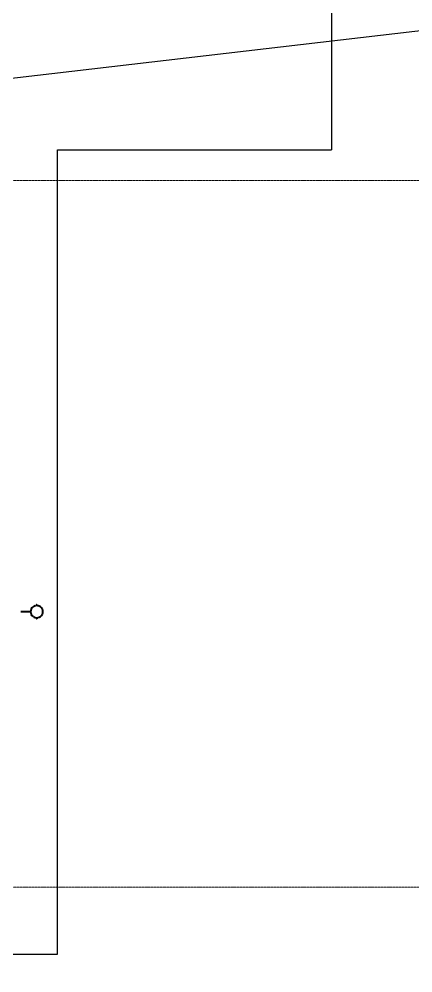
# Model space of a CAD drawing. Header units: millimetres. Extents: x -695119 to 412940, y -249585 to 622758.
# Drawn here: x 172380 to 175612, y -32073 to -24246 of the extents above; entities that cross this region are included whole.
import ezdxf

# ---------------------------------------------------------------- set-up
doc = ezdxf.new("R2010")
doc.units = ezdxf.units.MM
doc.linetypes.add('ADSK_Линия сетки', pattern=[25, 20, -2.5, 0, -2.5])
doc.linetypes.add('ADSK_Штриховая_ш3 п1_5', pattern=[4.5, 3, -1.5])
for name, color, linetype, lineweight in [('_Схема', 5, 'Continuous', 30), ('Линии', 7, 'Continuous', 9), ('Обобщенные модели', 8, 'Continuous', 18), ('Оси', 252, 'Continuous', 9)]:
    doc.layers.add(name, color=color, linetype=linetype, lineweight=lineweight)

# ---------------------------------------------------------------- blocks, each defined once
blk = doc.blocks.new('1 этаж')
at = {"layer": 'Линии', "color": 251, "linetype": 'ADSK_Штриховая_ш3 п1_5', "lineweight": 30, "true_color": 0x636466}
for p, q in [((128.2, -106496.6), (128.2, -100717.4)), ((-2123.8, -113094.6), (-2123.8, -106496.6)), ((-2123.8, -106496.6), (128.2, -106496.6)), ((-4253.8, -113094.6), (-2123.8, -113094.6))]:
    blk.add_line(p, q, dxfattribs=at)
at = {"layer": 'Обобщенные модели', "color": 251, "true_color": 0x636466}
for p, q in [((-2345.8, -110282.4), (-2423.8, -110282.4)), ((-2345.8, -110284.8), (-2345.8, -110282.4)), ((-2292.8, -110223.7), (-2294.8, -110223.7)), ((-2294.8, -110223.7), (-2294.8, -110233.7)), ((-2292.8, -110223.7), (-2294.8, -110223.7)), ((-2294.8, -110223.7), (-2294.8, -110233.7)), ((-2292.8, -110223.7), (-2294.8, -110223.7)), ((-2294.8, -110223.7), (-2294.8, -110233.7)), ((-2292.8, -110223.7), (-2294.8, -110223.7)), ((-2294.8, -110223.7), (-2294.8, -110233.7)), ((-2294.8, -110235.7), (-2294.8, -110233.7)), ((-2292.8, -110235.7), (-2294.8, -110235.7)), ((-2292.8, -110233.7), (-2292.8, -110223.7)), ((-2292.8, -110233.7), (-2292.8, -110223.7)), ((-2292.8, -110233.7), (-2292.8, -110223.7)), ((-2292.8, -110233.7), (-2292.8, -110223.7)), ((-2292.8, -110233.7), (-2292.8, -110235.7)), ((-2423.8, -110289), (-2345.8, -110289)), ((-2345.8, -110289), (-2345.8, -110286.5)), ((-2294.8, -110337.7), (-2294.8, -110335.7)), ((-2294.8, -110335.7), (-2292.8, -110335.7)), ((-2294.8, -110337.7), (-2294.8, -110347.7)), ((-2294.8, -110337.7), (-2294.8, -110347.7)), ((-2294.8, -110337.7), (-2294.8, -110347.7)), ((-2294.8, -110337.7), (-2294.8, -110347.7)), ((-2294.8, -110347.7), (-2292.8, -110347.7)), ((-2294.8, -110347.7), (-2292.8, -110347.7)), ((-2294.8, -110347.7), (-2292.8, -110347.7)), ((-2294.8, -110347.7), (-2292.8, -110347.7)), ((-2292.8, -110335.7), (-2292.8, -110337.7)), ((-2292.8, -110347.7), (-2292.8, -110337.7)), ((-2292.8, -110347.7), (-2292.8, -110337.7)), ((-2292.8, -110347.7), (-2292.8, -110337.7)), ((-2292.8, -110347.7), (-2292.8, -110337.7))]:
    blk.add_line(p, q, dxfattribs=at)
for start, end in [(0, 180), (180, 0)]:
    blk.add_arc((-2293.8, -110285.7), 52, start, end, dxfattribs=at)
at = {"layer": 'Обобщенные модели', "color": 251, "lineweight": 40, "true_color": 0x636466}
for start, end in [(156.69406, 180), (180, 203.30594), (130.583, 152.82848), (103.63116, 126.20078), (78.99639, 101.00361), (53.79922, 76.36884), (27.17152, 49.417), (0, 23.30594), (336.69406, 0), (207.17152, 229.417), (233.79922, 256.36884), (258.99639, 281.00361), (283.63116, 306.20078), (310.583, 332.82848)]:
    blk.add_arc((-2293.8, -110285.7), 50, start, end, dxfattribs=at)
at = {"layer": 'Оси', "color": 251, "linetype": 'ADSK_Линия сетки', "true_color": 0x636466}
for p, q in [((4311.5, -106747.4), (-72628.1, -106747.4)), ((4311.5, -112547.4), (-72628.1, -112547.4))]:
    blk.add_line(p, q, dxfattribs=at)

msp = doc.modelspace()

# ---------------------------------------------------------------- linework, layer by layer
at = {"layer": '_Схема', "color": 5}
msp.add_line((-160630.689, -63538.828), (220869.926, -19071.484), dxfattribs=at)

# ---------------------------------------------------------------- block references
msp.add_blockref('1 этаж', (174819.19, 81176.937))

doc.saveas('drawing.dxf')
